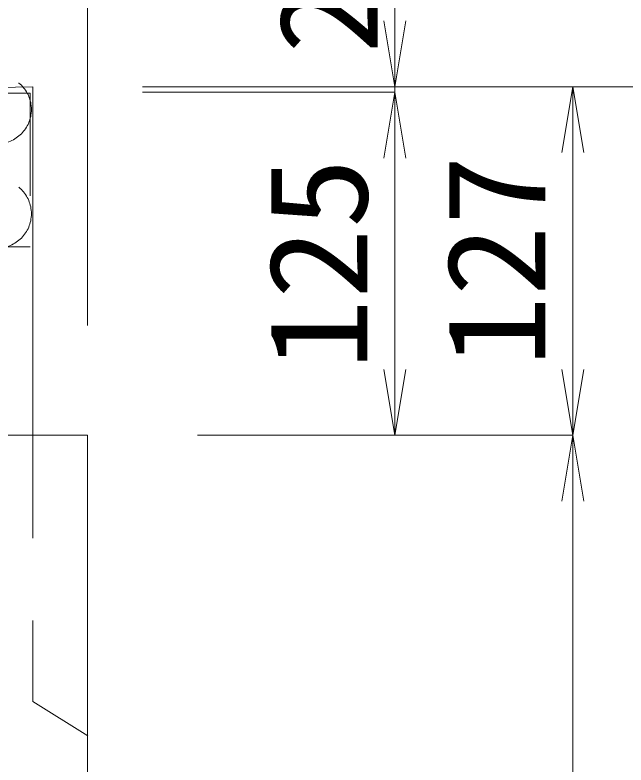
# Model space of a CAD drawing. Units: millimetres at full size; some dimension numbers follow another scale. Extents: x -734 to 58102, y 49499 to 87169.
# Drawn here: x 13518 to 13740.6, y 55317.5 to 55590.7 of the extents above; entities that cross this region are included whole.
import ezdxf
from ezdxf.enums import TextEntityAlignment as Align

# ---------------------------------------------------------------- set-up
doc = ezdxf.new("R2010")
doc.units = ezdxf.units.MM
doc.header["$LTSCALE"] = 50
doc.header["$PDMODE"] = 32
doc.header["$PDSIZE"] = 25
doc.linetypes.add('USER1', pattern=[1.35, 0.75, -0.6])
for name, color, linetype, lineweight in [('寸法線', 7, 'Continuous', 13), ('本体', 2, 'Continuous', 20), ('ｸﾞﾚｰﾁﾝｸﾞ', 7, 'USER1', 9)]:
    doc.layers.add(name, color=color, linetype=linetype, lineweight=lineweight)
doc.styles.add('ＭＳ 明朝', font='')
doc.styles.get('ＭＳ 明朝').set_extended_font_data('MS Mincho')

# ---------------------------------------------------------------- blocks, each defined once
blk = doc.blocks.new('open_arrow')
at = {"color": 0, "linetype": 'Continuous', "lineweight": -2}
blk.add_lwpolyline([(7.5, 1.25), (0, 0), (7.5, -1.25)], dxfattribs=at)

msp = doc.modelspace()

# ---------------------------------------------------------------- linework, layer by layer
at = {"layer": '寸法線'}
for p, q in [((13544.5, 55477.61), (13544.5, 56021.03)), ((13656.43, 55612.59), (13656.43, 55514.59)), ((13564.52, 55564.59), (13801.49, 55564.59)), ((13564.52, 55564.59), (13656.43, 55564.59)), ((13564.52, 55564.59), (13721.23, 55564.59)), ((13721.23, 55564.59), (13721.23, 55437.59)), ((13564.52, 55562.59), (13656.43, 55562.59)), ((13564.52, 55562.59), (13656.43, 55562.59)), ((13656.43, 55562.59), (13656.43, 55437.59)), ((13584.52, 55437.59), (13721.23, 55437.59)), ((13584.52, 55437.59), (13656.43, 55437.59)), ((13584.52, 55437.59), (13721.23, 55437.59)), ((13721.23, 55437.59), (13721.23, 54187.59))]:
    msp.add_line(p, q, dxfattribs=at)
at = {"layer": '本体'}
for p, q in [((13524.5, 55564.59), (13416.31, 55562.42)), ((13524.5, 55564.59), (13524.5, 55437.59)), ((13544.5, 55437.59), (13074.5, 55437.59)), ((13544.5, 54187.59), (13544.5, 55437.59))]:
    msp.add_line(p, q, dxfattribs=at)
at = {"layer": '本体', "linetype": 'USER1', "lineweight": 9}
for p in [(13524.51, 55437.59), (13544.51, 55328.08)]:
    msp.add_line(p, (13524.51, 55340.58), dxfattribs=at)
at = {"layer": 'ｸﾞﾚｰﾁﾝｸﾞ'}
for p, q in [((13523.5, 55562.29), (13095.5, 55562.29)), ((13523.5, 55562.29), (13523.5, 55506.29)), ((13523.5, 55506.29), (13095.5, 55506.29))]:
    msp.add_line(p, q, dxfattribs=at)
for p in [(13511.5, 55556.29), (13511.5, 55518.29)]:
    msp.add_point(p, dxfattribs=at)

# ---------------------------------------------------------------- block references
at = {"layer": '寸法線', "xscale": 3.2, "yscale": 3.2}
for p, rotation in [((13656.43, 55564.59), 90), ((13721.23, 55564.59), 270), ((13656.43, 55562.59), 270), ((13656.43, 55562.59), 270), ((13656.43, 55437.59), 90), ((13721.23, 55437.59), 90), ((13721.23, 55437.59), 270)]:
    msp.add_blockref('open_arrow', p, dxfattribs=dict(at, rotation=rotation))

# ---------------------------------------------------------------- texts
at = {"layer": '寸法線', "style": 'ＭＳ 明朝', "width": 1.05}
for s, p in [('2', (13632.15, 55589.37)), ('127', (13693.21, 55501.09)), ('125', (13628.41, 55500.09))]:
    msp.add_text(s, height=36.03, rotation=90, dxfattribs=at).set_placement(p, align=Align.MIDDLE_CENTER)

doc.saveas('drawing.dxf')
